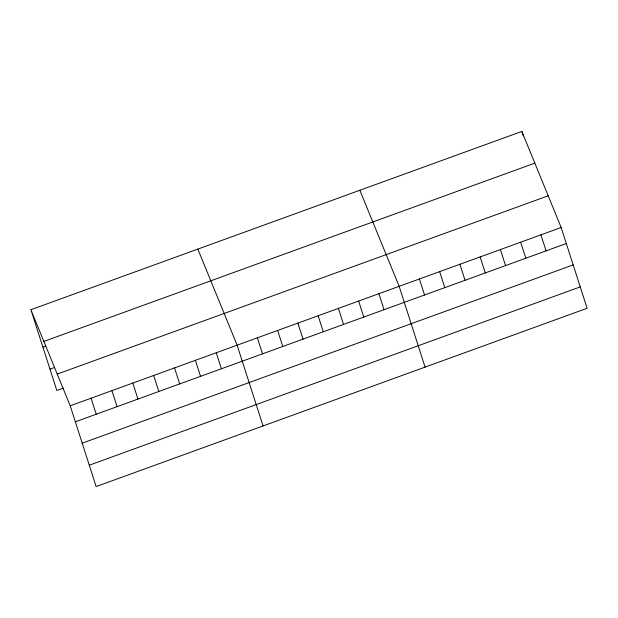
<?xml version="1.0" encoding="UTF-8"?>
<svg xmlns="http://www.w3.org/2000/svg" width="618" height="618" viewBox="0 0 618 618"><rect width="100%" height="100%" fill="white"/><g stroke="black" fill="none" stroke-linecap="round" stroke-linejoin="round"><path stroke-width="0.93" d="M30.9 309.718L521.862 131.433L561.167 227.501L587.1 308.282L96.138 486.567L70.205 405.794L30.9 309.718L56.833 390.499L63.183 388.197M43.87 341.422L534.833 163.137M42.905 347.107L45.624 346.119M49.973 369.131L54.508 367.478M57.235 374.091L548.197 195.798M70.205 405.794L561.167 227.501M75.342 421.808L566.304 243.515M82.209 443.183L573.172 264.89M89.278 465.2L580.24 286.906M359.846 190.267L399.151 286.335L425.084 367.115M197.83 249.1L237.127 345.176L263.067 425.949M521.862 131.433L523.291 135.875M540.912 234.855L546.057 250.869M520.657 242.21L525.802 258.224M500.41 249.564L505.547 265.578M480.155 256.918L485.3 272.932M459.908 264.272L465.045 280.286M439.653 271.626L444.798 287.64M419.398 278.981L424.543 294.995M378.896 293.689L384.041 309.711M358.641 301.043L363.786 317.065M338.394 308.397L343.531 324.419M318.139 315.752L323.284 331.773M297.884 323.106L303.029 339.127M277.636 330.468L282.774 346.482M257.382 337.822L262.526 353.836M216.261 352.747L221.406 368.768M195.396 360.325L200.541 376.347M174.531 367.903L179.676 383.925M153.666 375.481L158.811 391.495M132.8 383.06L137.945 399.074M111.935 390.638L117.08 406.652M91.07 398.216L96.215 414.23"/></g></svg>
